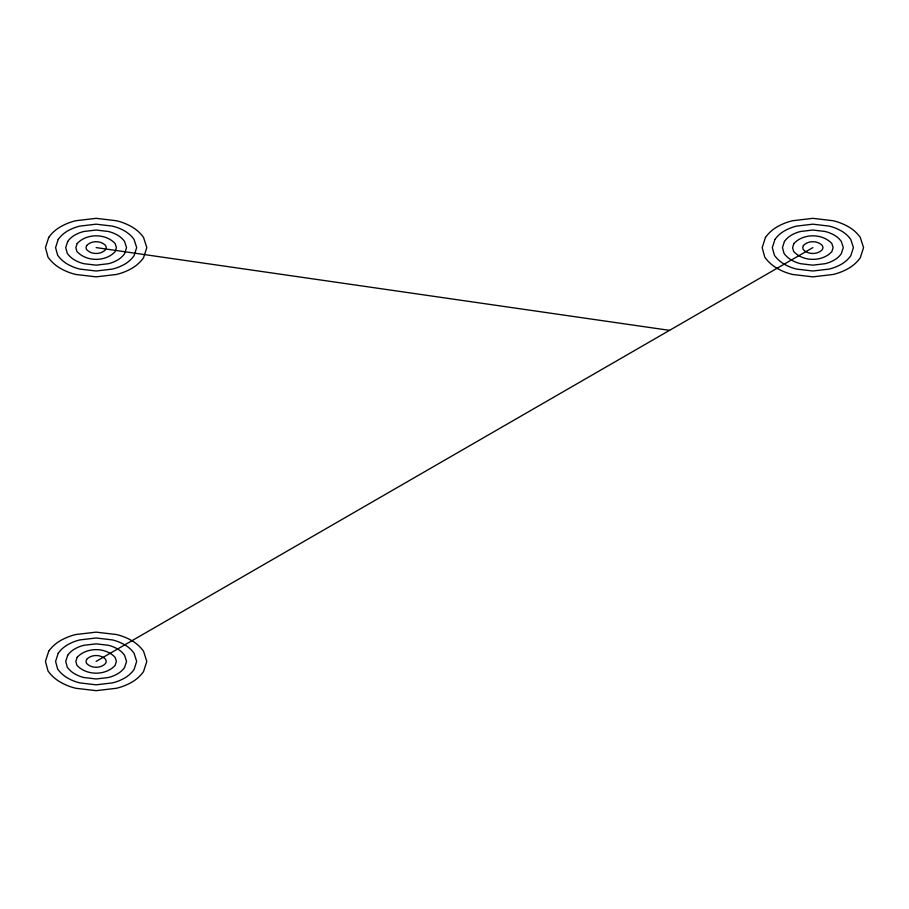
<?xml version="1.0" encoding="UTF-8"?>
<svg xmlns="http://www.w3.org/2000/svg" width="909" height="909" viewBox="0 0 909 909"><rect width="100%" height="100%" fill="white"/><g stroke="black" fill="none" stroke-linecap="round" stroke-linejoin="round"><path stroke-width="1.36" d="M96.127 661.4L812.873 247.6M96.127 247.6L669.524 330.353M48.734 237.374L45.45 247.6L48.018 257.167A39.269 39.269 0 0 0 60.289 268.291A57.915 57.915 0 0 0 75.777 274.461L96.127 276.859L116.477 274.461A57.915 57.915 0 0 0 131.964 268.291A36.974 36.974 0 0 0 143.52 257.815L146.815 247.6L143.52 237.374A36.974 36.974 0 0 0 131.964 226.909A57.915 57.915 0 0 0 116.477 220.739L96.127 218.33L75.777 220.739A57.915 57.915 0 0 0 60.289 226.909A36.974 36.974 0 0 0 48.734 237.374M58.221 239.419L55.585 247.6L57.642 255.259A31.417 31.417 0 0 0 67.459 264.144A46.336 46.336 0 0 0 79.856 269.087L96.127 271.007L112.409 269.087A46.336 46.336 0 0 0 124.806 264.144A29.588 29.588 0 0 0 134.043 255.77L136.68 247.6L134.043 239.419A29.588 29.588 0 0 0 124.806 231.045A46.336 46.336 0 0 0 112.409 226.102L96.127 224.182L79.856 226.102A46.336 46.336 0 0 0 67.459 231.045A29.588 29.588 0 0 0 58.221 239.419M67.698 241.464L65.721 247.6L67.266 253.338A23.554 23.554 0 0 0 74.629 260.008A34.747 34.747 0 0 0 83.923 263.712L96.127 265.155L108.341 263.712A34.747 34.747 0 0 0 117.636 260.008A22.191 22.191 0 0 0 124.567 253.725L126.544 247.6L124.567 241.464A22.191 22.191 0 0 0 117.636 235.181A34.747 34.747 0 0 0 108.341 231.477L96.127 230.034L83.923 231.477A34.747 34.747 0 0 0 74.629 235.181A22.191 22.191 0 0 0 67.698 241.464M77.174 243.51L75.856 247.6L76.89 251.429C86.31 261.906 105.535 262.042 115.091 251.679L116.409 247.6L115.091 243.51C105.649 233.261 86.616 233.261 77.174 243.51M86.65 245.555L85.991 247.6L86.514 249.509C91.218 254.747 100.831 254.815 105.614 249.645L106.262 247.6L105.614 245.555C100.888 240.43 91.377 240.43 86.65 245.555M48.734 651.185L45.45 661.4L48.018 670.978A39.269 39.269 0 0 0 60.289 682.091A57.915 57.915 0 0 0 75.777 688.261L96.127 690.67L116.477 688.261A57.915 57.915 0 0 0 131.964 682.091A36.974 36.974 0 0 0 143.52 671.626L146.815 661.4L143.52 651.185A36.974 36.974 0 0 0 131.964 640.709A57.915 57.915 0 0 0 116.477 634.539L96.127 632.141L75.777 634.539A57.915 57.915 0 0 0 60.289 640.709A36.974 36.974 0 0 0 48.734 651.185M58.221 653.23L55.585 661.4L57.642 669.069A31.417 31.417 0 0 0 67.459 677.955A46.336 46.336 0 0 0 79.856 682.898L96.127 684.818L112.409 682.898A46.336 46.336 0 0 0 124.806 677.955A29.588 29.588 0 0 0 134.043 669.581L136.68 661.4L134.043 653.23A29.588 29.588 0 0 0 124.806 644.856A46.336 46.336 0 0 0 112.409 639.913L96.127 637.993L79.856 639.913A46.336 46.336 0 0 0 67.459 644.856A29.588 29.588 0 0 0 58.221 653.23M67.698 655.275L65.721 661.4L67.266 667.149A23.554 23.554 0 0 0 74.629 673.819A34.747 34.747 0 0 0 83.923 677.523L96.127 678.966L108.341 677.523A34.747 34.747 0 0 0 117.636 673.819A22.191 22.191 0 0 0 124.567 667.536L126.544 661.4L124.567 655.275A22.191 22.191 0 0 0 117.636 648.992A34.747 34.747 0 0 0 108.341 645.288L96.127 643.845L83.923 645.288A34.747 34.747 0 0 0 74.629 648.992A22.191 22.191 0 0 0 67.698 655.275M77.174 657.321L75.856 661.4L76.89 665.229C86.31 675.717 105.535 675.841 115.091 665.49L116.409 661.4L115.091 657.321C105.649 647.072 86.616 647.072 77.174 657.321M86.65 659.355L85.991 661.4L86.514 663.32C91.218 668.558 100.831 668.626 105.614 663.445L106.262 661.4L105.614 659.355C100.888 654.241 91.377 654.241 86.65 659.355M765.48 237.374L762.185 247.6L764.764 257.167A39.269 39.269 0 0 0 777.036 268.291A57.915 57.915 0 0 0 792.523 274.461L812.873 276.859L833.223 274.461A57.915 57.915 0 0 0 848.711 268.291A36.974 36.974 0 0 0 860.266 257.815L863.55 247.6L860.266 237.374A36.974 36.974 0 0 0 848.711 226.909A57.915 57.915 0 0 0 833.223 220.739L812.873 218.33L792.523 220.739A57.915 57.915 0 0 0 777.036 226.909A36.974 36.974 0 0 0 765.48 237.374M774.957 239.419L772.32 247.6L774.377 255.259A31.417 31.417 0 0 0 784.194 264.144A46.336 46.336 0 0 0 796.591 269.087L812.873 271.007L829.144 269.087A46.336 46.336 0 0 0 841.541 264.144A29.588 29.588 0 0 0 850.779 255.77L853.415 247.6L850.779 239.419A29.588 29.588 0 0 0 841.541 231.045A46.336 46.336 0 0 0 829.144 226.102L812.873 224.182L796.591 226.102A46.336 46.336 0 0 0 784.194 231.045A29.588 29.588 0 0 0 774.957 239.419M784.433 241.464L782.456 247.6L784.001 253.338A23.554 23.554 0 0 0 791.364 260.008A34.747 34.747 0 0 0 800.659 263.712L812.873 265.155L825.077 263.712A34.747 34.747 0 0 0 834.371 260.008A22.191 22.191 0 0 0 841.302 253.725L843.279 247.6L841.302 241.464A22.191 22.191 0 0 0 834.371 235.181A34.747 34.747 0 0 0 825.077 231.477L812.873 230.034L800.659 231.477A34.747 34.747 0 0 0 791.364 235.181A22.191 22.191 0 0 0 784.433 241.464M793.909 243.51L792.591 247.6L793.625 251.429C803.045 261.906 822.281 262.042 831.826 251.679L833.144 247.6L831.826 243.51C822.384 233.261 803.351 233.261 793.909 243.51M803.386 245.555L802.738 247.6L803.249 249.509C807.953 254.747 817.577 254.815 822.35 249.645L823.009 247.6L822.35 245.555C817.623 240.43 808.112 240.43 803.386 245.555"/></g></svg>
